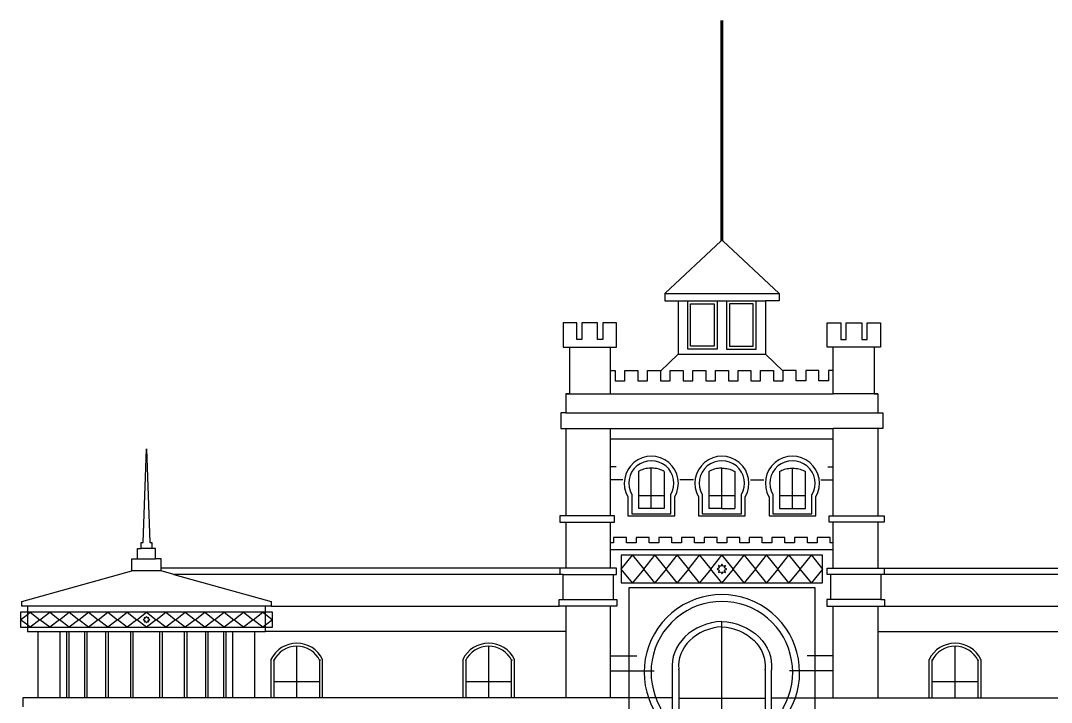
# Model space of a CAD drawing. Extents: x 57125 to 152161, y 75732 to 125580.
# Drawn here: x 57840 to 78792, y 88989 to 102848 of the extents above; entities that cross this region are included whole.
import ezdxf

# ---------------------------------------------------------------- set-up
doc = ezdxf.new("R2010")
doc.units = 0
for name, color, linetype, lineweight in [('01_SOURCE_MASSING', 7, 'Continuous', 25), ('02_SOURCE_OPENINGS', 7, 'Continuous', 25), ('04_ANDALUSIAN_ALFIZ', 7, 'Continuous', 25), ('05_ANDALUSIAN_GIRIH', 7, 'Continuous', 25), ('06_ANDALUSIAN_FRIEZES', 7, 'Continuous', 25)]:
    doc.layers.add(name, color=color, linetype=linetype, lineweight=lineweight)

# ---------------------------------------------------------------- blocks, each defined once
blk = doc.blocks.new('ANDALUSIAN_ORIGINAL_OPENING_056')
at = {"layer": '02_SOURCE_OPENINGS'}
for points in [[(-525, 783), (-525, 0)], [(-465, 783), (-465, 337), (-465, 0)], [(465, 0), (465, 337), (465, 783)], [(525, 0), (525, 783)]]:
    blk.add_lwpolyline(points, dxfattribs=at)
for radius in [583, 523]:
    blk.add_arc((0, 529), radius, 25.763, 154.237, dxfattribs=at)
blk = doc.blocks.new('ANDALUSIAN_ORIGINAL_OPENING_035')
at = {"layer": '02_SOURCE_OPENINGS'}
for points in [[(272.181998, 0.00367), (272.181998, 1354.508578)], [(322.181998, 0.00367), (322.181998, 1354.508578)]]:
    blk.add_lwpolyline(points, dxfattribs=at)
blk = doc.blocks.new('ANDALUSIAN_ORIGINAL_OPENING_036')
at = {"layer": '02_SOURCE_OPENINGS'}
for points in [[(226.104093, 0.00367), (226.104093, 1354.508578)], [(276.104093, 0.00367), (276.104093, 1354.508578)]]:
    blk.add_lwpolyline(points, dxfattribs=at)
blk = doc.blocks.new('ANDALUSIAN_ORIGINAL_OPENING_037')
at = {"layer": '02_SOURCE_OPENINGS'}
for points in [[(190.232446, 0.00367), (190.232446, 1354.508578)], [(240.232446, 0.00367), (240.232446, 1354.508578)]]:
    blk.add_lwpolyline(points, dxfattribs=at)
blk = doc.blocks.new('ANDALUSIAN_ORIGINAL_OPENING_038')
at = {"layer": '02_SOURCE_OPENINGS'}
for points in [[(157.620369, 0.00367), (157.620369, 1354.508578)], [(207.620369, 0.00367), (207.620369, 1354.508578)]]:
    blk.add_lwpolyline(points, dxfattribs=at)
blk = doc.blocks.new('ANDALUSIAN_ORIGINAL_OPENING_032')
at = {"layer": '02_SOURCE_OPENINGS'}
for points in [[(-207.624033, 0.00367), (-207.624033, 1354.508578)], [(-157.624033, 0.00367), (-157.624033, 1354.508578)], [(157.618889, 0.00367), (157.618889, 1354.508578)], [(207.618889, 0.00367), (207.618889, 1354.508578)]]:
    blk.add_lwpolyline(points, dxfattribs=at)
blk = doc.blocks.new('ANDALUSIAN_ORIGINAL_OPENING_033')
at = {"layer": '02_SOURCE_OPENINGS'}
for points in [[(190.232242, 0.00367), (190.232242, 1354.508578)], [(240.232242, 0.00367), (240.232242, 1354.508578)]]:
    blk.add_lwpolyline(points, dxfattribs=at)
blk = doc.blocks.new('ANDALUSIAN_ORIGINAL_OPENING_034')
at = {"layer": '02_SOURCE_OPENINGS'}
for points in [[(226.104338, 0.00367), (226.104338, 1354.508578)], [(276.104338, 0.00367), (276.104338, 1354.508578)]]:
    blk.add_lwpolyline(points, dxfattribs=at)
blk = doc.blocks.new('ANDALUSIAN_ORIGINAL_OPENING_039')
at = {"layer": '02_SOURCE_OPENINGS'}
for points in [[(-221.149827, 0.00367), (-221.149827, 1354.508578)], [(221.140655, 0.00367), (221.140655, 1354.508578)]]:
    blk.add_lwpolyline(points, dxfattribs=at)
blk = doc.blocks.new('ANDALUSIAN_ORIGINAL_OPENING_031')
at = {"layer": '02_SOURCE_OPENINGS'}
for points in [[(-221.14432, 0.00367), (-221.14432, 1354.508578)], [(221.146163, 0.00367), (221.146163, 1354.508578)]]:
    blk.add_lwpolyline(points, dxfattribs=at)
blk = doc.blocks.new('ANDALUSIAN_ORIGINAL_OPENING_055')
at = {"layer": '02_SOURCE_OPENINGS'}
blk.add_lwpolyline([(-298.944367, 924.74415), (-298.944367, -59.996923), (298.94166, -59.996923), (298.94166, 924.74415)], dxfattribs=at)
blk.add_lwpolyline([(-238.944367, 0.003077), (238.94166, 0.003077), (238.94166, 864.74415), (-238.944367, 864.74415)], close=True, dxfattribs=at)
blk = doc.blocks.new('ANDALUSIAN_ORIGINAL_OPENING_050')
at = {"layer": '02_SOURCE_OPENINGS'}
for points in [[(-1008, 1426), (-1008, 851), (-1008, 671), (-1008, 432), (-1008, 252), (-1008, 0), (0, 0), (1008, 0), (1008, 252), (1008, 432), (1008, 671), (1008, 851), (1008, 1426)], [(-877, 1426), (-877, 845), (-877, 109)], [(877, 1426), (877, 845), (877, 109)]]:
    blk.add_lwpolyline(points, dxfattribs=at)
for major_axis, start_param in [((1089, 0), 1.641557), ((958, 0), 1.65125)]:
    blk.add_ellipse((77, 1502), major_axis=major_axis, ratio=0.833333, start_param=start_param, end_param=3.225507, dxfattribs=at)
at = {"layer": '02_SOURCE_OPENINGS', "extrusion": (0, 0, -1)}
for major_axis, start_param in [((-1089, 0), 1.641557), ((-958, 0), 1.65125)]:
    blk.add_ellipse((-77, 1502), major_axis=major_axis, ratio=0.833333, start_param=start_param, end_param=3.225507, dxfattribs=at)
blk = doc.blocks.new('ANDALUSIAN_ORIGINAL_OPENING_058')
at = {"layer": '02_SOURCE_OPENINGS'}
for points in [[(-525, 0), (-525, 783)], [(-465, 0), (-465, 337), (-465, 783)], [(465, 783), (465, 337), (465, 0)], [(525, 783), (525, 0)]]:
    blk.add_lwpolyline(points, dxfattribs=at)
for radius in [583, 523]:
    blk.add_arc((0, 529), radius, 25.763, 154.237, dxfattribs=at)
blk = doc.blocks.new('ANDALUSIAN_ORIGINAL_OPENING_052')
at = {"layer": '02_SOURCE_OPENINGS'}
for points in [[(-264, 752), (-264, 262), (-264, 0)], [(264, 752), (264, 262), (264, 0)]]:
    blk.add_lwpolyline(points, dxfattribs=at)
for points in [[(0, 819), (-5, 819), (-10, 819), (-35, 819), (-55, 817), (-94, 812), (-113, 808), (-151, 799), (-169, 794), (-205, 781), (-222, 774), (-247, 761), (-256, 757), (-264, 752)], [(0, 819), (5, 819), (10, 819), (35, 819), (55, 817), (94, 812), (113, 808), (151, 799), (169, 794), (205, 781), (222, 774), (247, 761), (256, 757), (264, 752)]]:
    blk.add_open_spline(points, degree=3, knots=[1.5707963, 1.5707963, 1.5707963, 1.5707963, 1.6044175, 1.6044175, 1.7403243, 1.7403243, 1.8762311, 1.8762311, 2.0121379, 2.0121379, 2.1480447, 2.1480447, 2.2226492, 2.2226492, 2.2226492, 2.2226492], dxfattribs=at)
blk = doc.blocks.new('ANDALUSIAN_ORIGINAL_OPENING_053')
at = {"layer": '02_SOURCE_OPENINGS'}
blk.add_lwpolyline([(-264, 752), (-264, 262), (-264, 0), (0, 0), (264, 0), (264, 262), (264, 752)], dxfattribs=at)
blk.add_open_spline([(-264, 752), (-264, 752), (-263, 753), (-247, 762), (-231, 770), (-196, 784), (-179, 791), (-142, 802), (-123, 806), (-84, 813), (-65, 816), (-25, 819), (-5, 820), (35, 819), (55, 817), (94, 812), (113, 808), (151, 799), (169, 794), (205, 781), (222, 774), (247, 761), (256, 757), (264, 752)], degree=3, knots=[0.918945, 0.918945, 0.918945, 0.918945, 0.924884, 0.924884, 1.06079, 1.06079, 1.196697, 1.196697, 1.332604, 1.332604, 1.468511, 1.468511, 1.604418, 1.604418, 1.740324, 1.740324, 1.876231, 1.876231, 2.012138, 2.012138, 2.148045, 2.148045, 2.222649, 2.222649, 2.222649, 2.222649], dxfattribs=at)
blk = doc.blocks.new('ANDALUSIAN_ORIGINAL_OPENING_057')
at = {"layer": '02_SOURCE_OPENINGS'}
for points in [[(-525, 783), (-525, 0)], [(-465, 783), (-465, 337), (-465, 0)], [(465, 0), (465, 337), (465, 783)], [(525, 0), (525, 783)]]:
    blk.add_lwpolyline(points, dxfattribs=at)
for radius in [583, 523]:
    blk.add_arc((0, 529), radius, 25.763, 154.237, dxfattribs=at)
blk = doc.blocks.new('ANDALUSIAN_ORIGINAL_OPENING_051')
at = {"layer": '02_SOURCE_OPENINGS'}
for points in [[(-264, 752), (-264, 262), (-264, 0)], [(264, 752), (264, 262), (264, 0)]]:
    blk.add_lwpolyline(points, dxfattribs=at)
blk.add_open_spline([(264, 752), (264, 752), (263, 753), (247, 762), (231, 770), (196, 784), (179, 791), (142, 802), (123, 806), (84, 813), (65, 816), (25, 819), (5, 820), (-35, 819), (-55, 817), (-94, 812), (-113, 808), (-151, 799), (-169, 794), (-205, 781), (-222, 774), (-247, 761), (-256, 757), (-264, 752)], degree=3, knots=[0.918945, 0.918945, 0.918945, 0.918945, 0.924884, 0.924884, 1.06079, 1.06079, 1.196697, 1.196697, 1.332604, 1.332604, 1.468511, 1.468511, 1.604418, 1.604418, 1.740324, 1.740324, 1.876231, 1.876231, 2.012138, 2.012138, 2.148045, 2.148045, 2.222649, 2.222649, 2.222649, 2.222649], dxfattribs=at)
blk = doc.blocks.new('ANDALUSIAN_ORIGINAL_OPENING_054')
at = {"layer": '02_SOURCE_OPENINGS'}
blk.add_lwpolyline([(298.944602, 924.74415), (298.944602, -59.996923), (-298.941425, -59.996923), (-298.941425, 924.74415)], dxfattribs=at)
blk.add_lwpolyline([(-238.941425, 0.003077), (-238.941425, 864.74415), (238.944602, 864.74415), (238.944602, 0.003077)], close=True, dxfattribs=at)
blk = doc.blocks.new('ANDALUSIAN_MOORISH_TOWER_MAIN')
at = {"layer": '04_ANDALUSIAN_ALFIZ'}
for points in [[(1368.320138, 0), (1896.06, 0), (1896.06, 459.896855), (1896.06, 639.574999), (1896.06, 879.145526), (1896.06, 1058.82367), (1896.06, 1608.196264), (1896.06, 1914.704822), (1896.06, 3300), (-1893.94, 3300), (-1893.94, 1914.704822), (-1893.94, 1608.196264), (-1893.94, 1058.82367), (-1893.94, 879.145526), (-1893.94, 639.574999), (-1893.94, 459.896855), (-1893.94, 0), (-1368.320138, 0)], [(-1247.076581, 860), (-1247.076581, 639.574999), (-1247.076581, 459.896855), (-1247.076581, 60), (-1008.166436, 60), (1008.166671, 60), (1247.076581, 60), (1247.076581, 459.896855), (1247.076581, 639.574999), (1247.076581, 860)], [(-1368.320138, 790), (-1368.320138, 639.574999), (-1368.320138, 459.896855), (-1368.320138, 0)], [(1368.320138, 0), (1368.320138, 459.896855), (1368.320138, 639.574999), (1368.320138, 790)], [(-1368.320138, 0), (-1008.166436, 0), (1008.166671, 0), (1368.320138, 0)]]:
    blk.add_lwpolyline(points, dxfattribs=at)
for radius in [1580, 1440]:
    blk.add_arc((0, 1580), radius, -30, -150, dxfattribs=at)
blk = doc.blocks.new('ANDALUSIAN_MOORISH_TOWER_LIGHT_1')
at = {"layer": '04_ANDALUSIAN_ALFIZ'}
for points in [[(-398, 432), (-398, 40), (398, 40), (398, 432)], [(-476, 387), (-476, 0), (476, 0), (476, 387)]]:
    blk.add_lwpolyline(points, dxfattribs=at)
for radius in [550, 460]:
    blk.add_arc((0, 662), radius, -30, -150, dxfattribs=at)
blk = doc.blocks.new('ANDALUSIAN_MOORISH_TOWER_LIGHT_2')
at = {"layer": '04_ANDALUSIAN_ALFIZ'}
for points in [[(-398, 432), (-398, 40), (398, 40), (398, 432)], [(-476, 387), (-476, 0), (476, 0), (476, 387)]]:
    blk.add_lwpolyline(points, dxfattribs=at)
for radius in [550, 460]:
    blk.add_arc((0, 662), radius, -30, -150, dxfattribs=at)
blk = doc.blocks.new('ANDALUSIAN_MOORISH_TOWER_LIGHT_3')
at = {"layer": '04_ANDALUSIAN_ALFIZ'}
for points in [[(-398, 432), (-398, 40), (398, 40), (398, 432)], [(-476, 387), (-476, 0), (476, 0), (476, 387)]]:
    blk.add_lwpolyline(points, dxfattribs=at)
for radius in [550, 460]:
    blk.add_arc((0, 662), radius, -30, -150, dxfattribs=at)
blk = doc.blocks.new('ANDALUSIAN_PAVILION_GIRIH_1')
at = {"layer": '05_ANDALUSIAN_GIRIH'}
for points in [[(-2166.153846, 170), (-2363.076923, 20), (-2416.514266, 60.704226), (-2560, 170), (-2416.514266, 279.295774), (-2363.076923, 320)], [(-66, 170), (-35.975869, 155.098307), (-46.669048, 123.330952), (-14.901693, 134.024131), (0, 104), (14.901693, 134.024131), (46.669048, 123.330952), (35.975869, 155.098307), (66, 170), (35.975869, 184.901693), (46.669048, 216.669048), (14.901693, 205.975869), (0, 236), (-14.901693, 205.975869), (-46.669048, 216.669048), (-35.975869, 184.901693)], [(2166.153846, 170), (2363.076923, 320), (2414.660601, 280.707745), (2560, 170), (2414.660601, 59.292255), (2363.076923, 20)]]:
    blk.add_lwpolyline(points, close=True, dxfattribs=at)
for points in [[(-2166.153846, 170), (-1969.230769, 320), (-1772.307692, 170)], [(-1772.307692, 170), (-1575.384615, 320), (-1378.461538, 170)], [(-1378.461538, 170), (-1181.538462, 320), (-984.615385, 170)], [(-984.615385, 170), (-787.692308, 320), (-590.769231, 170)], [(-590.769231, 170), (-393.846154, 320), (-196.923077, 170)], [(-196.923077, 170), (0, 320), (196.923077, 170)], [(196.923077, 170), (393.846154, 320), (590.769231, 170)], [(590.769231, 170), (787.692308, 320), (984.615385, 170)], [(984.615385, 170), (1181.538462, 320), (1378.461538, 170)], [(1378.461538, 170), (1575.384615, 320), (1772.307692, 170)], [(1772.307692, 170), (1969.230769, 320), (2166.153846, 170)], [(-1772.307692, 170), (-1969.230769, 20), (-2166.153846, 170)], [(-1378.461538, 170), (-1575.384615, 20), (-1772.307692, 170)], [(-984.615385, 170), (-1181.538462, 20), (-1378.461538, 170)], [(-590.769231, 170), (-787.692308, 20), (-984.615385, 170)], [(-196.923077, 170), (-393.846154, 20), (-590.769231, 170)], [(196.923077, 170), (0, 20), (-196.923077, 170)], [(590.769231, 170), (393.846154, 20), (196.923077, 170)], [(984.615385, 170), (787.692308, 20), (590.769231, 170)], [(1378.461538, 170), (1181.538462, 20), (984.615385, 170)], [(1772.307692, 170), (1575.384615, 20), (1378.461538, 170)], [(2166.153846, 170), (1969.230769, 20), (1772.307692, 170)]]:
    blk.add_lwpolyline(points, dxfattribs=at)
at = {"layer": '06_ANDALUSIAN_FRIEZES'}
blk.add_lwpolyline([(-2560, 20), (-2416.514266, 20), (-2363.076923, 20), (-1969.230769, 20), (-1575.384615, 20), (-1181.538462, 20), (-787.692308, 20), (-393.846154, 20), (0, 20), (393.846154, 20), (787.692308, 20), (1181.538462, 20), (1575.384615, 20), (1969.230769, 20), (2363.076923, 20), (2414.660601, 20), (2560, 20), (2560, 170), (2560, 320), (2414.660601, 320), (2363.076923, 320), (1969.230769, 320), (1575.384615, 320), (1181.538462, 320), (787.692308, 320), (393.846154, 320), (0, 320), (-393.846154, 320), (-787.692308, 320), (-1181.538462, 320), (-1575.384615, 320), (-1969.230769, 320), (-2363.076923, 320), (-2416.514266, 320), (-2560, 320), (-2560, 170)], close=True, dxfattribs=at)
blk = doc.blocks.new('ANDALUSIAN_TOWER_SEBKA_PANEL')
at = {"layer": '05_ANDALUSIAN_GIRIH'}
for points in [[(-1589.495556, 280), (-1816.717778, 0), (-2043.94, 280), (-1816.717778, 560)], [(1591.615556, 280), (1818.837778, 560), (2046.06, 280), (1818.837778, 0)], [(-98.94, 280), (-53.448892, 257.421677), (-69.650678, 209.289322), (-21.518323, 225.491108), (1.06, 180), (23.638323, 225.491108), (71.770678, 209.289322), (55.568892, 257.421677), (101.06, 280), (55.568892, 302.578323), (71.770678, 350.710678), (23.638323, 334.508892), (1.06, 380), (-21.518323, 334.508892), (-69.650678, 350.710678), (-53.448892, 302.578323)]]:
    blk.add_lwpolyline(points, close=True, dxfattribs=at)
for points in [[(-1589.495556, 280), (-1362.273333, 560), (-1135.051111, 280)], [(-1135.051111, 280), (-907.828889, 560), (-680.606667, 280)], [(-680.606667, 280), (-453.384444, 560), (-226.162222, 280)], [(-226.162222, 280), (1.06, 560), (228.282222, 280)], [(228.282222, 280), (455.504444, 560), (682.726667, 280)], [(682.726667, 280), (909.948889, 560), (1137.171111, 280)], [(1137.171111, 280), (1364.393333, 560), (1591.615556, 280)], [(-1135.051111, 280), (-1362.273333, 0), (-1589.495556, 280)], [(-680.606667, 280), (-907.828889, 0), (-1135.051111, 280)], [(-226.162222, 280), (-453.384444, 0), (-680.606667, 280)], [(228.282222, 280), (1.06, 0), (-226.162222, 280)], [(682.726667, 280), (455.504444, 0), (228.282222, 280)], [(1137.171111, 280), (909.948889, 0), (682.726667, 280)], [(1591.615556, 280), (1364.393333, 0), (1137.171111, 280)]]:
    blk.add_lwpolyline(points, dxfattribs=at)
at = {"layer": '06_ANDALUSIAN_FRIEZES'}
blk.add_lwpolyline([(-2043.94, 0), (-1816.717778, 0), (-1362.273333, 0), (-907.828889, 0), (-453.384444, 0), (1.06, 0), (455.504444, 0), (909.948889, 0), (1364.393333, 0), (1818.837778, 0), (2046.06, 0), (2046.06, 280), (2046.06, 560), (1818.837778, 560), (1364.393333, 560), (909.948889, 560), (455.504444, 560), (1.06, 560), (-453.384444, 560), (-907.828889, 560), (-1362.273333, 560), (-1816.717778, 560), (-2043.94, 560), (-2043.94, 280)], close=True, dxfattribs=at)
blk = doc.blocks.new('ANDALUSIAN_GLAZING_50')
at = {"layer": '02_SOURCE_OPENINGS'}
for points in [[(0, 735), (0, 2298)], [(-877, 1317), (-878, 1326)], [(877, 1317), (878, 1326)], [(-877, 735), (0, 735)], [(0, 0), (0, 735)], [(0, 735), (877, 735)], [(-877, 0), (0, 0)], [(0, 0), (877, 0)]]:
    blk.add_lwpolyline(points, dxfattribs=at)
blk = doc.blocks.new('ANDALUSIAN_GLAZING_51')
at = {"layer": '02_SOURCE_OPENINGS'}
for points in [[(0, 262), (0, 819)], [(-264, 262), (0, 262)], [(0, 0), (0, 262)], [(0, 262), (264, 262)], [(0, 0), (-264, 0)], [(264, 0), (0, 0)]]:
    blk.add_lwpolyline(points, dxfattribs=at)
blk = doc.blocks.new('ANDALUSIAN_GLAZING_52')
at = {"layer": '02_SOURCE_OPENINGS'}
for points in [[(0, 262), (0, 819)], [(-264, 262), (0, 262)], [(0, 0), (0, 262)], [(0, 262), (264, 262)], [(0, 0), (-264, 0)], [(0, 0), (264, 0)]]:
    blk.add_lwpolyline(points, dxfattribs=at)
blk = doc.blocks.new('ANDALUSIAN_GLAZING_53')
at = {"layer": '02_SOURCE_OPENINGS'}
for points in [[(0, 262), (0, 819)], [(-264, 262), (0, 262)], [(0, 0), (0, 262)], [(0, 262), (264, 262)]]:
    blk.add_lwpolyline(points, dxfattribs=at)
blk = doc.blocks.new('ANDALUSIAN_GLAZING_56')
at = {"layer": '02_SOURCE_OPENINGS'}
for points in [[(0, 337), (0, 1052)], [(-465, 783), (-471, 757)], [(465, 783), (471, 757)], [(-465, 337), (0, 337)], [(0, 0), (0, 337)], [(0, 337), (465, 337)], [(0, 0), (-465, 0)], [(465, 0), (0, 0)]]:
    blk.add_lwpolyline(points, dxfattribs=at)
blk = doc.blocks.new('ANDALUSIAN_GLAZING_57')
at = {"layer": '02_SOURCE_OPENINGS'}
for points in [[(0, 337), (0, 1052)], [(-465, 783), (-471, 757)], [(465, 783), (471, 757)], [(-465, 337), (0, 337)], [(0, 0), (0, 337)], [(0, 337), (465, 337)], [(0, 0), (-465, 0)], [(465, 0), (0, 0)]]:
    blk.add_lwpolyline(points, dxfattribs=at)
blk = doc.blocks.new('ANDALUSIAN_GLAZING_58')
at = {"layer": '02_SOURCE_OPENINGS'}
for points in [[(0, 337), (0, 1052)], [(-465, 783), (-471, 757)], [(465, 783), (471, 757)], [(-465, 337), (0, 337)], [(0, 0), (0, 337)], [(0, 337), (465, 337)], [(-465, 0), (0, 0)], [(0, 0), (465, 0)]]:
    blk.add_lwpolyline(points, dxfattribs=at)

msp = doc.modelspace()

# ---------------------------------------------------------------- linework, layer by layer
at = {"layer": '01_SOURCE_MASSING'}
for points in [[(72077, 98369), (72077, 102848)], [(72078, 98369), (72078, 102848)], [(72110, 98369), (72110, 102848)], [(72111, 98369), (72111, 102848)], [(70932, 97299), (72077, 98369)], [(72077, 98369), (72078, 98369)], [(72078, 98369), (72094, 98384), (72110, 98369)], [(72111, 98369), (72110, 98369)], [(73256, 97299), (72111, 98369)], [(70932, 97299), (72094, 97299), (73256, 97299)], [(70932, 97299), (70932, 97153), (71206, 97153)], [(73256, 97299), (73256, 97153), (72982, 97153)], [(71206, 97153), (71206, 96068)], [(71206, 97153), (71399, 97153), (71997, 97153), (72094, 97153), (72191, 97153), (72789, 97153), (72982, 97153)], [(72982, 97153), (72982, 96068)], [(69830, 96208), (69951, 96208), (69951, 96707), (69675, 96707), (69675, 96368), (69569, 96368), (69569, 96707), (69250, 96707), (69250, 96381), (69250, 96368), (69144, 96368), (69144, 96707), (68868, 96707), (68868, 96208), (68994, 96208)], [(74358, 96208), (74237, 96208), (74237, 96707), (74513, 96707), (74513, 96368), (74619, 96368), (74619, 96707), (74938, 96707), (74938, 96381), (74938, 96368), (75044, 96368), (75044, 96707), (75320, 96707), (75320, 96208), (75193, 96208)], [(68994, 96208), (68994, 95260)], [(68994, 96208), (69830, 96208)], [(69830, 95734), (69830, 96208)], [(74358, 95734), (74358, 96208)], [(75193, 96208), (74358, 96208)], [(75193, 96208), (75193, 95260)], [(71206, 96068), (70847, 95721)], [(71206, 96068), (72094, 96068), (72982, 96068)], [(72982, 96068), (73341, 95721)], [(69830, 95260), (69830, 95734)], [(69830, 95734), (69927, 95734), (69927, 95528), (70123, 95528), (70123, 95734), (70387, 95734), (70387, 95528), (70583, 95528), (70583, 95734), (70847, 95734), (70847, 95721)], [(70847, 95721), (70847, 95528), (71043, 95528), (71043, 95734), (71306, 95734), (71306, 95528), (71502, 95528), (71502, 95734), (71766, 95734), (71766, 95528), (71962, 95528), (71962, 95734), (72094, 95734), (72226, 95734), (72226, 95528), (72422, 95528), (72422, 95734), (72686, 95734), (72686, 95528), (72882, 95528), (72882, 95734), (73145, 95734), (73145, 95528), (73341, 95528), (73341, 95721)], [(74358, 95734), (74261, 95734), (74261, 95528), (74065, 95528), (74065, 95734), (73801, 95734), (73801, 95528), (73605, 95528), (73605, 95734), (73341, 95734), (73341, 95721)], [(74358, 95260), (74358, 95734)], [(68994, 95260), (68994, 95259), (68921, 95259), (68921, 94872)], [(68921, 95260), (68994, 95260)], [(68994, 95260), (69830, 95260)], [(69830, 95260), (72094, 95260), (74358, 95260)], [(75193, 95260), (74358, 95260)], [(75267, 95260), (75193, 95260)], [(75193, 95260), (75193, 95259), (75267, 95259), (75267, 94872)], [(68921, 94872), (68823, 94872), (68823, 94553), (69830, 94553)], [(68921, 94872), (72094, 94872), (75267, 94872)], [(75267, 94872), (75365, 94872), (75365, 94553), (74358, 94553)], [(68921, 94548), (68921, 94350), (68921, 92778)], [(69830, 94347), (69830, 94553)], [(69830, 94553), (72094, 94553), (74358, 94553)], [(74358, 94347), (74358, 94553)], [(75267, 94548), (75267, 94350), (75267, 92778)], [(69830, 92778), (69830, 94347)], [(69830, 94347), (72094, 94347), (74358, 94347)], [(74358, 92778), (74358, 94347)], [(60293, 92118), (60293, 92239), (60330, 92239), (60399, 94144), (60468, 92239), (60505, 92239), (60505, 92118)], [(69943, 93778), (69840, 93778)], [(74245, 93778), (74348, 93778)], [(70081, 93514), (69835, 93514)], [(71515, 93514), (71239, 93514)], [(72673, 93514), (72948, 93514)], [(74107, 93514), (74353, 93514)], [(68921, 92778), (68798, 92778), (68798, 92650), (68921, 92650)], [(69830, 92778), (68921, 92778)], [(68921, 92650), (68921, 91717)], [(68921, 92650), (69830, 92650)], [(69830, 92650), (69910, 92650), (69910, 92778), (69830, 92778)], [(69830, 92232), (69830, 92650)], [(74358, 92650), (74278, 92650), (74278, 92778), (74358, 92778)], [(74358, 92778), (75267, 92778)], [(74358, 92232), (74358, 92650)], [(75267, 92650), (74358, 92650)], [(75267, 92778), (75390, 92778), (75390, 92650), (75267, 92650)], [(75267, 92650), (75267, 91717)], [(74358, 92232), (74295, 92232), (74295, 92339), (74031, 92339), (74031, 92232), (73956, 92232), (73835, 92232), (73835, 92339), (73571, 92339), (73571, 92232), (73375, 92232), (73375, 92339), (73111, 92339), (73111, 92232), (72915, 92232), (72915, 92339), (72652, 92339), (72652, 92232), (72456, 92232), (72456, 92339), (72192, 92339), (72192, 92232), (71996, 92232), (71996, 92339), (71732, 92339), (71732, 92232), (71536, 92232), (71536, 92339), (71272, 92339), (71272, 92232), (71076, 92232), (71076, 92339), (70813, 92339), (70813, 92232), (70617, 92232), (70617, 92339), (70353, 92339), (70353, 92232), (70231, 92232), (70157, 92232), (70157, 92339), (69893, 92339), (69893, 92232), (69830, 92232)], [(69830, 92099), (69830, 92232)], [(74358, 92099), (74358, 92232)], [(60218, 91910), (60218, 92118), (60293, 92118)], [(60505, 92118), (60293, 92118)], [(60580, 91910), (60580, 92118), (60505, 92118)], [(69830, 91717), (69830, 92099)], [(69830, 92099), (72094, 92099), (74358, 92099)], [(74358, 91717), (74358, 92099)], [(60104, 91661), (60104, 91910), (60218, 91910)], [(60218, 91910), (60580, 91910)], [(60694, 91717), (60694, 91910), (60580, 91910)], [(57983, 90943), (57884, 90943), (57867, 90943), (57867, 91041), (60104, 91661)], [(60694, 91661), (60104, 91661)], [(60694, 91661), (60694, 91717)], [(68798, 91717), (60694, 91717)], [(60953, 91589), (60694, 91661)], [(68798, 91589), (60953, 91589)], [(60953, 91589), (62931, 91041), (62931, 90943)], [(68798, 91717), (68798, 91589)], [(68921, 91717), (68798, 91717)], [(68866, 91589), (68798, 91589)], [(68866, 91082), (68866, 91589)], [(68866, 91589), (69885, 91589)], [(69830, 91717), (68921, 91717)], [(69885, 91589), (69953, 91589), (69953, 91717), (69830, 91717)], [(69885, 91589), (69885, 91082)], [(74303, 91589), (74235, 91589), (74235, 91717), (74358, 91717)], [(74303, 91589), (74303, 91082)], [(75322, 91589), (74303, 91589)], [(74358, 91717), (75267, 91717)], [(75267, 91717), (75390, 91717)], [(75322, 91589), (75322, 91082)], [(75390, 91589), (75322, 91589)], [(75390, 91717), (75390, 91589)], [(75390, 91717), (83494, 91717)], [(83234, 91589), (79278, 91589), (75390, 91589)], [(62815, 90943), (57983, 90943)], [(57983, 90943), (57983, 90820), (57983, 90779), (57983, 90561), (57983, 90520), (57983, 90433), (58199, 90433), (58641, 90433), (58779, 90433), (58829, 90433), (59144, 90433), (59194, 90433), (59575, 90433), (59625, 90433), (60077, 90433), (60127, 90433), (60671, 90433), (60721, 90433), (61173, 90433), (61223, 90433), (61604, 90433), (61654, 90433), (61969, 90433), (62019, 90433), (62157, 90433), (62599, 90433), (62815, 90433), (62815, 90520), (62815, 90559), (62815, 90781), (62815, 90820), (62815, 90943)], [(62931, 90943), (62815, 90943)], [(62931, 90943), (68789, 90943)], [(68789, 90943), (68789, 91082), (68866, 91082)], [(68921, 90943), (68789, 90943)], [(68866, 91082), (69885, 91082)], [(68921, 90943), (68921, 90428)], [(69830, 90943), (68921, 90943)], [(69885, 91082), (69962, 91082), (69962, 90943), (69830, 90943)], [(69830, 89079), (69830, 90943)], [(74303, 91082), (74226, 91082), (74226, 90943), (74358, 90943)], [(75322, 91082), (74303, 91082)], [(74358, 89079), (74358, 90943)], [(74358, 90943), (75267, 90943)], [(75267, 90943), (75267, 90428)], [(75267, 90943), (75399, 90943)], [(75322, 91082), (75399, 91082), (75399, 90943)], [(75399, 90943), (81257, 90943)], [(68921, 90428), (62815, 90428)], [(68921, 90428), (68921, 89079)], [(75267, 90428), (75267, 89079)], [(75267, 90428), (81373, 90428)], [(69840, 89935), (70200, 89935), (70363, 89935)], [(74348, 89935), (73990, 89935), (73825, 89935)], [(69840, 89628), (70200, 89628), (70720, 89628)], [(74348, 89628), (73990, 89628), (73468, 89628)], [(62989, 89079), (62929, 89079), (62599, 89079), (62157, 89079), (62019, 89079), (61969, 89079), (61654, 89079), (61604, 89079), (61223, 89079), (61173, 89079), (60721, 89079), (60671, 89079), (60127, 89079), (60077, 89079), (59625, 89079), (59575, 89079), (59194, 89079), (59144, 89079), (58829, 89079), (58779, 89079), (58641, 89079), (58199, 89079), (57884, 89079), (57884, 88899)], [(66889, 89079), (66829, 89079), (63979, 89079), (63919, 89079)], [(68921, 89079), (67879, 89079), (67819, 89079)], [(69830, 89079), (68921, 89079)], [(71086, 89079), (70200, 89079), (69830, 89079)], [(73102, 89079), (73990, 89079), (74358, 89079)], [(74358, 89079), (75267, 89079)], [(75267, 89079), (76309, 89079), (76369, 89079)], [(77299, 89079), (77359, 89079), (80209, 89079), (80269, 89079)]]:
    msp.add_lwpolyline(points, dxfattribs=at)

# ---------------------------------------------------------------- block references
for name, p in [('ANDALUSIAN_ORIGINAL_OPENING_054', (71698, 96228)), ('ANDALUSIAN_ORIGINAL_OPENING_055', (72490, 96228)), ('ANDALUSIAN_MOORISH_TOWER_LIGHT_1', (70660, 92780)), ('ANDALUSIAN_MOORISH_TOWER_LIGHT_2', (72094, 92780)), ('ANDALUSIAN_MOORISH_TOWER_LIGHT_3', (73528, 92780)), ('ANDALUSIAN_ORIGINAL_OPENING_051', (70660, 92931)), ('ANDALUSIAN_GLAZING_51', (70660, 92931)), ('ANDALUSIAN_ORIGINAL_OPENING_052', (72094, 92931)), ('ANDALUSIAN_GLAZING_52', (72094, 92931)), ('ANDALUSIAN_ORIGINAL_OPENING_053', (73528, 92931)), ('ANDALUSIAN_GLAZING_53', (73528, 92931)), ('ANDALUSIAN_TOWER_SEBKA_PANEL', (72094, 91420)), ('ANDALUSIAN_MOORISH_TOWER_MAIN', (72094, 88020)), ('ANDALUSIAN_PAVILION_GIRIH_1', (60400, 90500)), ('ANDALUSIAN_ORIGINAL_OPENING_050', (72094, 88228)), ('ANDALUSIAN_GLAZING_50', (72094, 88337)), ('ANDALUSIAN_ORIGINAL_OPENING_031', (58420, 89079)), ('ANDALUSIAN_ORIGINAL_OPENING_032', (58987, 89079)), ('ANDALUSIAN_ORIGINAL_OPENING_033', (59384, 89079)), ('ANDALUSIAN_ORIGINAL_OPENING_034', (59851, 89079)), ('ANDALUSIAN_ORIGINAL_OPENING_035', (60399, 89079)), ('ANDALUSIAN_ORIGINAL_OPENING_036', (60947, 89079)), ('ANDALUSIAN_ORIGINAL_OPENING_037', (61414, 89079)), ('ANDALUSIAN_ORIGINAL_OPENING_038', (61812, 89079)), ('ANDALUSIAN_ORIGINAL_OPENING_039', (62378, 89079)), ('ANDALUSIAN_ORIGINAL_OPENING_056', (63454, 89079)), ('ANDALUSIAN_GLAZING_56', (63454, 89079)), ('ANDALUSIAN_ORIGINAL_OPENING_057', (67354, 89079)), ('ANDALUSIAN_GLAZING_57', (67354, 89079)), ('ANDALUSIAN_ORIGINAL_OPENING_058', (76834, 89079)), ('ANDALUSIAN_GLAZING_58', (76834, 89079))]:
    msp.add_blockref(name, p)

doc.saveas('drawing.dxf')
